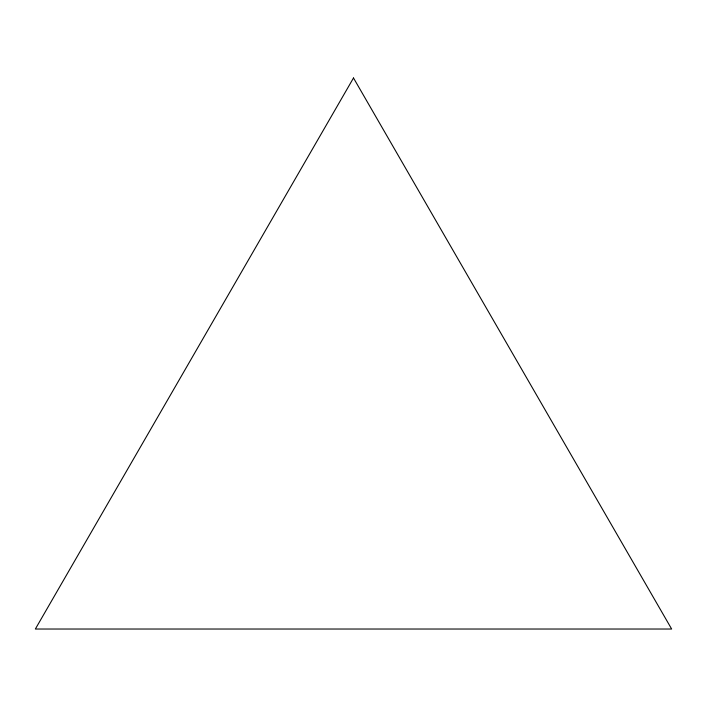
<?xml version="1.0" encoding="UTF-8"?>
<svg xmlns="http://www.w3.org/2000/svg" width="707" height="707" viewBox="0 0 707 707"><rect width="100%" height="100%" fill="white"/><g stroke="black" fill="none" stroke-linecap="round" stroke-linejoin="round"><path stroke-width="1.06" d="M353.5 77.973L35.35 629.027L671.65 629.027L353.5 77.973"/></g></svg>
